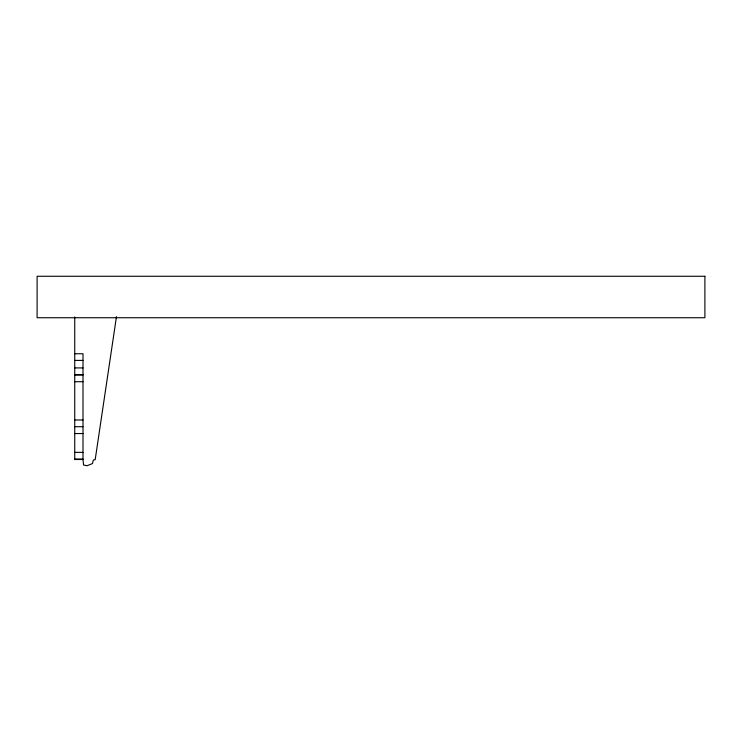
<?xml version="1.0" encoding="UTF-8"?>
<svg xmlns="http://www.w3.org/2000/svg" width="742" height="742" viewBox="0 0 742 742"><rect width="100%" height="100%" fill="white"/><g stroke="black" fill="none" stroke-linecap="round" stroke-linejoin="round"><path stroke-width="1.11" d="M116.466 316.639L95.18 459.706L93.325 460.012L92.5 463.546L87.102 465.726L83.586 465.03L83.002 459.511L83.002 353.748L74.738 353.748M74.738 360.408L83.002 360.408M74.738 367.921L83.002 367.921M74.738 374.756L83.002 374.756M74.738 374.877L83.002 374.877M74.738 381.713L83.002 381.713M74.738 419.981L83.002 419.981M74.738 426.706L83.002 426.706M74.738 433.541L83.002 433.541M74.738 452.37L83.002 452.37M74.738 459.029L83.002 459.029M83.002 459.511L74.738 459.511L74.738 316.917M704.9 276.274L37.1 276.274L37.1 317.734L704.9 317.734L704.9 276.274"/></g></svg>
